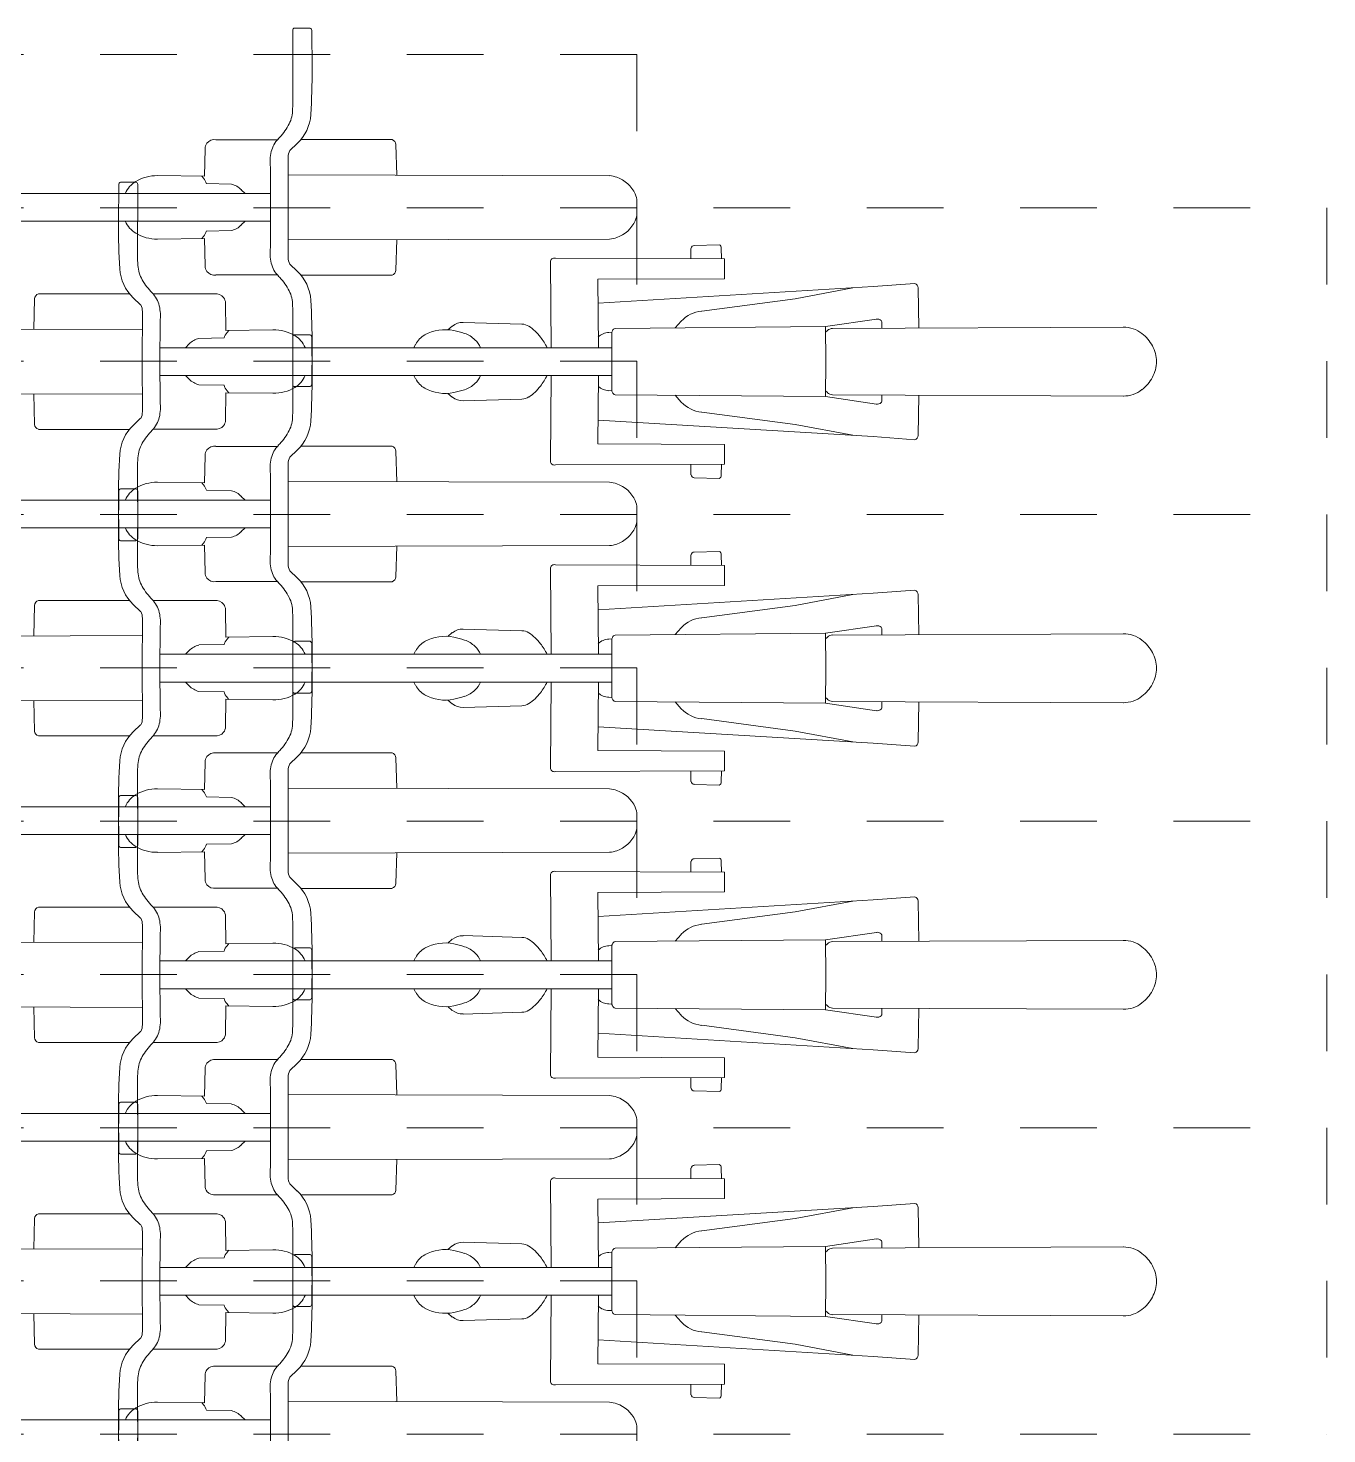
# Model space of a CAD drawing. Header units: metres. Extents: x -86 to 44, y -23 to 39.
# Drawn here: x 19.558 to 21.252, y -11.563 to -9.729 of the extents above; entities that cross this region are included whole.
import ezdxf

# ---------------------------------------------------------------- set-up
doc = ezdxf.new("R2010")
doc.units = ezdxf.units.M
doc.linetypes.add('_Verdeckte Linien_', pattern=[0.15, 0.1, -0.05])
for name, color, linetype, lineweight in [('A-DETL-GENF-HDLN', 7, '_Verdeckte Linien_', 9), ('A-DETL-GENF-OTLN', 7, 'Continuous', 9), ('C-PRKG-____-OTLN', 7, 'Continuous', 9)]:
    doc.layers.add(name, color=color, linetype=linetype, lineweight=lineweight)

# ---------------------------------------------------------------- blocks, each defined once
blk = doc.blocks.new('Fahrradstellplatz - Fahrradstellplatz-23803867--01_UG_OK_FFB_AF')
at = {"layer": 'A-DETL-GENF-HDLN', "color": 253, "true_color": 0x999999}
for p, q in [((0, 2), (0.4, 2)), ((0, 0), (0, 2)), ((0.4, 2), (0.8, 2)), ((0.4, 0), (0.4, 2)), ((0.4, 0), (0.4, 2)), ((0.8, 2), (1.2, 2)), ((0.8, 0), (0.8, 2)), ((0.8, 0), (0.8, 2)), ((1.2, 2), (1.6, 2)), ((1.2, 0), (1.2, 2)), ((1.2, 0), (1.2, 2)), ((1.6, 0), (1.6, 2)), ((1.6, 0), (1.6, 2)), ((2, 0), (2, 2)), ((2, 0), (2, 2)), ((2.4, 0), (2.4, 2)), ((2.4, 0), (2.4, 2)), ((2.8, 0), (2.8, 2)), ((2.8, 0), (2.8, 2)), ((3.2, 0), (3.2, 2)), ((1.6, 0), (1.2, 0)), ((2, 0), (1.6, 0)), ((2.4, 0), (2, 0)), ((2.8, 0), (2.4, 0)), ((3.2, 0), (2.8, 0))]:
    blk.add_line(p, q, dxfattribs=at)
at = {"layer": 'A-DETL-GENF-OTLN', "color": 253, "true_color": 0x999999}
for p, q in [((0.1573, 1.3551), (0.1556, 1.7345)), ((0.2439, 1.3551), (0.2456, 1.7345)), ((0.5573, 1.3551), (0.5556, 1.7345)), ((0.6439, 1.3551), (0.6456, 1.7345)), ((0.9573, 1.3551), (0.9556, 1.7345)), ((1.0439, 1.3551), (1.0456, 1.7345)), ((1.3573, 1.3551), (1.3556, 1.7345)), ((1.4439, 1.3551), (1.4456, 1.7345)), ((0.1568, 1.4679), (0.1043, 1.4669)), ((0.2444, 1.4679), (0.2969, 1.4669)), ((0.5568, 1.4679), (0.5043, 1.4669)), ((0.6444, 1.4679), (0.6969, 1.4669)), ((0.9568, 1.4679), (0.9043, 1.4669)), ((1.0444, 1.4679), (1.0969, 1.4669)), ((1.3568, 1.4679), (1.3043, 1.4669)), ((1.4444, 1.4679), (1.4969, 1.4669)), ((0.0987, 1.4626), (0.1028, 1.408)), ((0.3025, 1.4626), (0.2984, 1.408)), ((0.4987, 1.4626), (0.5028, 1.408)), ((0.7025, 1.4626), (0.6984, 1.408)), ((0.8987, 1.4626), (0.9028, 1.408)), ((1.1025, 1.4626), (1.0984, 1.408)), ((1.2987, 1.4626), (1.3028, 1.408)), ((1.5025, 1.4626), (1.4984, 1.408)), ((0.155, 1.3458), (0.1452, 1.4123)), ((0.1486, 1.4194), (0.157, 1.4194)), ((0.2526, 1.4194), (0.2442, 1.4194)), ((0.2462, 1.3458), (0.256, 1.4123)), ((0.555, 1.3458), (0.5452, 1.4123)), ((0.5486, 1.4194), (0.557, 1.4194)), ((0.6526, 1.4194), (0.6442, 1.4194)), ((0.6462, 1.3458), (0.656, 1.4123)), ((0.955, 1.3458), (0.9452, 1.4123)), ((0.9486, 1.4194), (0.957, 1.4194)), ((1.0526, 1.4194), (1.0442, 1.4194)), ((1.0462, 1.3458), (1.056, 1.4123)), ((1.355, 1.3458), (1.3452, 1.4123)), ((1.3486, 1.4194), (1.357, 1.4194)), ((1.4526, 1.4194), (1.4442, 1.4194)), ((1.4462, 1.3458), (1.456, 1.4123)), ((0.1028, 1.408), (0.1243, 1.0493)), ((0.2984, 1.408), (0.2769, 1.0493)), ((0.5028, 1.408), (0.5243, 1.0493)), ((0.6984, 1.408), (0.6769, 1.0493)), ((0.9028, 1.408), (0.9243, 1.0493)), ((1.0984, 1.408), (1.0769, 1.0493)), ((1.3028, 1.408), (1.3243, 1.0493)), ((1.4984, 1.408), (1.4769, 1.0493)), ((0.1186, 1.3065), (0.1044, 1.3816)), ((0.2826, 1.3065), (0.2968, 1.3816)), ((0.5186, 1.3065), (0.5044, 1.3816)), ((0.6826, 1.3065), (0.6968, 1.3816)), ((0.9186, 1.3065), (0.9044, 1.3816)), ((1.0826, 1.3065), (1.0968, 1.3816)), ((1.3186, 1.3065), (1.3044, 1.3816)), ((1.4826, 1.3065), (1.4968, 1.3816)), ((0.155, 1.3458), (0.2006, 1.3465)), ((0.1573, 1.0716), (0.155, 1.3458)), ((0.1623, 1.3459), (0.16, 1.3486)), ((0.2006, 1.3465), (0.2462, 1.3458)), ((0.2389, 1.3459), (0.2411, 1.3486)), ((0.2462, 1.3458), (0.2439, 1.0716)), ((0.555, 1.3458), (0.6006, 1.3465)), ((0.5573, 1.0716), (0.555, 1.3458)), ((0.5623, 1.3459), (0.56, 1.3486)), ((0.6006, 1.3465), (0.6462, 1.3458)), ((0.6389, 1.3459), (0.6411, 1.3486)), ((0.6462, 1.3458), (0.6439, 1.0716)), ((0.955, 1.3458), (1.0006, 1.3465)), ((0.9573, 1.0716), (0.955, 1.3458)), ((0.9623, 1.3459), (0.96, 1.3486)), ((1.0006, 1.3465), (1.0462, 1.3458)), ((1.0389, 1.3459), (1.0411, 1.3486)), ((1.0462, 1.3458), (1.0439, 1.0716)), ((1.355, 1.3458), (1.4006, 1.3465)), ((1.3573, 1.0716), (1.355, 1.3458)), ((1.3623, 1.3459), (1.36, 1.3486)), ((1.4006, 1.3465), (1.4462, 1.3458)), ((1.4389, 1.3459), (1.4411, 1.3486)), ((1.4462, 1.3458), (1.4439, 1.0716)), ((0.1347, 1.1845), (0.1186, 1.3065)), ((0.2664, 1.1845), (0.2826, 1.3065)), ((0.5347, 1.1845), (0.5186, 1.3065)), ((0.6664, 1.1845), (0.6826, 1.3065)), ((0.9347, 1.1845), (0.9186, 1.3065)), ((1.0664, 1.1845), (1.0826, 1.3065)), ((1.3347, 1.1845), (1.3186, 1.3065)), ((1.4664, 1.1845), (1.4826, 1.3065)), ((0.0658, 0.9937), (0.0667, 1.2142)), ((0.0667, 1.2142), (0.0925, 1.2142)), ((0.0925, 1.2142), (0.0933, 1.049)), ((0.3087, 1.2142), (0.3079, 1.049)), ((0.3345, 1.2142), (0.3087, 1.2142)), ((0.3354, 0.9937), (0.3345, 1.2142)), ((0.4658, 0.9937), (0.4667, 1.2142)), ((0.4667, 1.2142), (0.4925, 1.2142)), ((0.4925, 1.2142), (0.4933, 1.049)), ((0.7087, 1.2142), (0.7079, 1.049)), ((0.7345, 1.2142), (0.7087, 1.2142)), ((0.7354, 0.9937), (0.7345, 1.2142)), ((0.8658, 0.9937), (0.8667, 1.2142)), ((0.8667, 1.2142), (0.8925, 1.2142)), ((0.8925, 1.2142), (0.8933, 1.049)), ((1.1087, 1.2142), (1.1079, 1.049)), ((1.1345, 1.2142), (1.1087, 1.2142)), ((1.1354, 0.9937), (1.1345, 1.2142)), ((1.2658, 0.9937), (1.2667, 1.2142)), ((1.2667, 1.2142), (1.2925, 1.2142)), ((1.2925, 1.2142), (1.2933, 1.049)), ((1.5087, 1.2142), (1.5079, 1.049)), ((1.5345, 1.2142), (1.5087, 1.2142)), ((1.5354, 0.9937), (1.5345, 1.2142)), ((0.0482, 1.2074), (0.0491, 1.1747)), ((0.0666, 1.2102), (0.0523, 1.21)), ((0.3345, 1.2102), (0.3489, 1.21)), ((0.353, 1.2074), (0.3521, 1.1747)), ((0.4482, 1.2074), (0.4491, 1.1747)), ((0.4666, 1.2102), (0.4523, 1.21)), ((0.7345, 1.2102), (0.7489, 1.21)), ((0.753, 1.2074), (0.7521, 1.1747)), ((0.8482, 1.2074), (0.8491, 1.1747)), ((0.8666, 1.2102), (0.8523, 1.21)), ((1.1345, 1.2102), (1.1489, 1.21)), ((1.153, 1.2074), (1.1521, 1.1747)), ((1.2482, 1.2074), (1.2491, 1.1747)), ((1.2666, 1.2102), (1.2523, 1.21)), ((1.5345, 1.2102), (1.5489, 1.21)), ((1.553, 1.2074), (1.5521, 1.1747)), ((0.0529, 1.1705), (0.0665, 1.1702)), ((0.1567, 1.1498), (0.1478, 1.1579)), ((0.2445, 1.1498), (0.2534, 1.1579)), ((0.3483, 1.1705), (0.3347, 1.1702)), ((0.4529, 1.1705), (0.4665, 1.1702)), ((0.5567, 1.1498), (0.5478, 1.1579)), ((0.6445, 1.1498), (0.6534, 1.1579)), ((0.7483, 1.1705), (0.7347, 1.1702)), ((0.8529, 1.1705), (0.8665, 1.1702)), ((0.9567, 1.1498), (0.9478, 1.1579)), ((1.0445, 1.1498), (1.0534, 1.1579)), ((1.1483, 1.1705), (1.1347, 1.1702)), ((1.2529, 1.1705), (1.2665, 1.1702)), ((1.3567, 1.1498), (1.3478, 1.1579)), ((1.4445, 1.1498), (1.4534, 1.1579)), ((1.5483, 1.1705), (1.5347, 1.1702)), ((0.1604, 1.0681), (0.1621, 1.0675)), ((0.1621, 1.0675), (0.2006, 1.0674)), ((0.1624, 1.0675), (0.1627, 1.0634)), ((0.1825, 1.0675), (0.1825, 0.478)), ((0.2006, 1.0674), (0.2391, 1.0675)), ((0.2187, 1.0675), (0.2187, 0.478)), ((0.2387, 1.0675), (0.2385, 1.0634)), ((0.2391, 1.0675), (0.2408, 1.0681)), ((0.5604, 1.0681), (0.5621, 1.0675)), ((0.5621, 1.0675), (0.6006, 1.0674)), ((0.5624, 1.0675), (0.5627, 1.0634)), ((0.5825, 1.0675), (0.5825, 0.478)), ((0.6006, 1.0674), (0.6391, 1.0675)), ((0.6187, 1.0675), (0.6187, 0.478)), ((0.6387, 1.0675), (0.6385, 1.0634)), ((0.6391, 1.0675), (0.6408, 1.0681)), ((0.9604, 1.0681), (0.9621, 1.0675)), ((0.9621, 1.0675), (1.0006, 1.0674)), ((0.9624, 1.0675), (0.9627, 1.0634)), ((0.9825, 1.0675), (0.9825, 0.478)), ((1.0006, 1.0674), (1.0391, 1.0675)), ((1.0187, 1.0675), (1.0187, 0.478)), ((1.0387, 1.0675), (1.0385, 1.0634)), ((1.0391, 1.0675), (1.0408, 1.0681)), ((1.3604, 1.0681), (1.3621, 1.0675)), ((1.3621, 1.0675), (1.4006, 1.0674)), ((1.3624, 1.0675), (1.3627, 1.0634)), ((1.3825, 1.0675), (1.3825, 0.478)), ((1.4006, 1.0674), (1.4391, 1.0675)), ((1.4187, 1.0675), (1.4187, 0.478)), ((1.4387, 1.0675), (1.4385, 1.0634)), ((1.4391, 1.0675), (1.4408, 1.0681)), ((1.7825, 1.0675), (1.7825, 0.478)), ((1.8187, 1.0675), (1.8187, 0.478)), ((2.1825, 1.0675), (2.1825, 0.478)), ((2.2187, 1.0675), (2.2187, 0.478)), ((2.5825, 1.0675), (2.5825, 0.478)), ((2.6187, 1.0675), (2.6187, 0.478)), ((2.9825, 1.0675), (2.9825, 0.478)), ((3.0187, 1.0675), (3.0187, 0.478)), ((0.0933, 1.049), (0.1825, 1.0497)), ((0.3079, 1.049), (0.2187, 1.0497)), ((0.4933, 1.049), (0.5825, 1.0497)), ((0.7079, 1.049), (0.6187, 1.0497)), ((0.8933, 1.049), (0.9825, 1.0497)), ((1.1079, 1.049), (1.0187, 1.0497)), ((1.2933, 1.049), (1.3825, 1.0497)), ((1.5079, 1.049), (1.4187, 1.0497)), ((0.1825, 0.9883), (0.0707, 0.9872)), ((0.2187, 0.9883), (0.3305, 0.9872)), ((0.5825, 0.9883), (0.4707, 0.9872)), ((0.6187, 0.9883), (0.7305, 0.9872)), ((0.9825, 0.9883), (0.8707, 0.9872)), ((1.0187, 0.9883), (1.1305, 0.9872)), ((1.3825, 0.9883), (1.2707, 0.9872)), ((1.4187, 0.9883), (1.5305, 0.9872)), ((0.1495, 0.8735), (0.1517, 0.95)), ((0.2517, 0.8735), (0.2495, 0.95)), ((0.5495, 0.8735), (0.5517, 0.95)), ((0.6517, 0.8735), (0.6495, 0.95)), ((0.9495, 0.8735), (0.9517, 0.95)), ((1.0517, 0.8735), (1.0495, 0.95)), ((1.3495, 0.8735), (1.3517, 0.95)), ((1.4517, 0.8735), (1.4495, 0.95)), ((0.1591, 0.8532), (0.1542, 0.8592)), ((0.2421, 0.8532), (0.247, 0.8592)), ((0.5591, 0.8532), (0.5542, 0.8592)), ((0.6421, 0.8532), (0.647, 0.8592)), ((0.9591, 0.8532), (0.9542, 0.8592)), ((1.0421, 0.8532), (1.047, 0.8592)), ((1.3591, 0.8532), (1.3542, 0.8592)), ((1.4421, 0.8532), (1.447, 0.8592)), ((0.1825, 0.809), (0.1779, 0.8114)), ((0.2187, 0.809), (0.2233, 0.8114)), ((0.5825, 0.809), (0.5779, 0.8114)), ((0.6187, 0.809), (0.6233, 0.8114)), ((0.9825, 0.809), (0.9779, 0.8114)), ((1.0187, 0.809), (1.0233, 0.8114)), ((1.3825, 0.809), (1.3779, 0.8114)), ((1.4187, 0.809), (1.4233, 0.8114)), ((0.16, 0.564), (0.1592, 0.6253)), ((0.2412, 0.564), (0.242, 0.6253)), ((0.56, 0.564), (0.5592, 0.6253)), ((0.6412, 0.564), (0.642, 0.6253)), ((0.96, 0.564), (0.9592, 0.6253)), ((1.0412, 0.564), (1.042, 0.6253)), ((1.36, 0.564), (1.3592, 0.6253)), ((1.4412, 0.564), (1.442, 0.6253)), ((1.76, 0.564), (1.7592, 0.6253)), ((1.8412, 0.564), (1.842, 0.6253)), ((2.16, 0.564), (2.1592, 0.6253)), ((2.2412, 0.564), (2.242, 0.6253)), ((2.56, 0.564), (2.5592, 0.6253)), ((2.6412, 0.564), (2.642, 0.6253)), ((2.96, 0.564), (2.9592, 0.6253)), ((3.0412, 0.564), (3.042, 0.6253)), ((0.1242, 0.5633), (0.16, 0.564)), ((0.1599, 0.5677), (0.1626, 0.5655)), ((0.1703, 0.5287), (0.1697, 0.5614)), ((0.2309, 0.5287), (0.2315, 0.5614)), ((0.2413, 0.5677), (0.2386, 0.5655)), ((0.277, 0.5633), (0.2412, 0.564)), ((0.5242, 0.5633), (0.56, 0.564)), ((0.5599, 0.5677), (0.5626, 0.5655)), ((0.5703, 0.5287), (0.5697, 0.5614)), ((0.6309, 0.5287), (0.6315, 0.5614)), ((0.6413, 0.5677), (0.6386, 0.5655)), ((0.677, 0.5633), (0.6412, 0.564)), ((0.9242, 0.5633), (0.96, 0.564)), ((0.9599, 0.5677), (0.9626, 0.5655)), ((0.9703, 0.5287), (0.9697, 0.5614)), ((1.0309, 0.5287), (1.0315, 0.5614)), ((1.0413, 0.5677), (1.0386, 0.5655)), ((1.077, 0.5633), (1.0412, 0.564)), ((1.3242, 0.5633), (1.36, 0.564)), ((1.3599, 0.5677), (1.3626, 0.5655)), ((1.3703, 0.5287), (1.3697, 0.5614)), ((1.4309, 0.5287), (1.4315, 0.5614)), ((1.4413, 0.5677), (1.4386, 0.5655)), ((1.477, 0.5633), (1.4412, 0.564)), ((1.7242, 0.5633), (1.76, 0.564)), ((1.7599, 0.5677), (1.7626, 0.5655)), ((1.7703, 0.5287), (1.7697, 0.5614)), ((1.8309, 0.5287), (1.8315, 0.5614)), ((1.8413, 0.5677), (1.8386, 0.5655)), ((1.877, 0.5633), (1.8412, 0.564)), ((2.1242, 0.5633), (2.16, 0.564)), ((2.1599, 0.5677), (2.1626, 0.5655)), ((2.1703, 0.5287), (2.1697, 0.5614)), ((2.2309, 0.5287), (2.2315, 0.5614)), ((2.2413, 0.5677), (2.2386, 0.5655)), ((2.277, 0.5633), (2.2412, 0.564)), ((2.5242, 0.5633), (2.56, 0.564)), ((2.5599, 0.5677), (2.5626, 0.5655)), ((2.5703, 0.5287), (2.5697, 0.5614)), ((2.6309, 0.5287), (2.6315, 0.5614)), ((2.6413, 0.5677), (2.6386, 0.5655)), ((2.677, 0.5633), (2.6412, 0.564)), ((2.9242, 0.5633), (2.96, 0.564)), ((2.9599, 0.5677), (2.9626, 0.5655)), ((2.9703, 0.5287), (2.9697, 0.5614)), ((3.0309, 0.5287), (3.0315, 0.5614)), ((3.0413, 0.5677), (3.0386, 0.5655)), ((3.077, 0.5633), (3.0412, 0.564)), ((0.1124, 0.469), (0.1124, 0.5492)), ((0.2888, 0.469), (0.2888, 0.5492)), ((0.5124, 0.469), (0.5124, 0.5492)), ((0.6888, 0.469), (0.6888, 0.5492)), ((0.9124, 0.469), (0.9124, 0.5492)), ((1.0888, 0.469), (1.0888, 0.5492)), ((1.3124, 0.469), (1.3124, 0.5492)), ((1.4888, 0.469), (1.4888, 0.5492)), ((1.7124, 0.469), (1.7124, 0.5492)), ((1.8888, 0.469), (1.8888, 0.5492)), ((2.1124, 0.469), (2.1124, 0.5492)), ((2.2888, 0.469), (2.2888, 0.5492)), ((2.5124, 0.469), (2.5124, 0.5492)), ((2.6888, 0.469), (2.6888, 0.5492)), ((2.9124, 0.469), (2.9124, 0.5492)), ((3.0888, 0.469), (3.0888, 0.5492)), ((0.1825, 0.5111), (0.1776, 0.516)), ((0.2187, 0.5111), (0.2236, 0.516)), ((0.5825, 0.5111), (0.5776, 0.516)), ((0.6187, 0.5111), (0.6236, 0.516)), ((0.9825, 0.5111), (0.9776, 0.516)), ((1.0187, 0.5111), (1.0236, 0.516)), ((1.3825, 0.5111), (1.3776, 0.516)), ((1.4187, 0.5111), (1.4236, 0.516)), ((1.7825, 0.5111), (1.7776, 0.516)), ((1.8187, 0.5111), (1.8236, 0.516)), ((2.1825, 0.5111), (2.1776, 0.516)), ((2.2187, 0.5111), (2.2236, 0.516)), ((2.5825, 0.5111), (2.5776, 0.516)), ((2.6187, 0.5111), (2.6236, 0.516)), ((2.9825, 0.5111), (2.9776, 0.516)), ((3.0187, 0.5111), (3.0236, 0.516)), ((0.2006, 0.4779), (0.1482, 0.4781)), ((0.253, 0.4781), (0.2006, 0.4779)), ((0.6006, 0.4779), (0.5482, 0.4781)), ((0.653, 0.4781), (0.6006, 0.4779)), ((1.0006, 0.4779), (0.9482, 0.4781)), ((1.053, 0.4781), (1.0006, 0.4779)), ((1.4006, 0.4779), (1.3482, 0.4781)), ((1.453, 0.4781), (1.4006, 0.4779)), ((1.8006, 0.4779), (1.7482, 0.4781)), ((1.853, 0.4781), (1.8006, 0.4779)), ((2.2006, 0.4779), (2.1482, 0.4781)), ((2.253, 0.4781), (2.2006, 0.4779)), ((2.6006, 0.4779), (2.5482, 0.4781)), ((2.653, 0.4781), (2.6006, 0.4779)), ((3.0006, 0.4779), (2.9482, 0.4781)), ((3.053, 0.4781), (3.0006, 0.4779)), ((-0.0333, 0.4263), (-0.0333, 0.4463)), ((-0.0305, 0.4488), (0.0654, 0.4486)), ((0.0654, 0.4486), (0.0751, 0.4491)), ((0.1266, 0.4527), (0.1174, 0.443)), ((0.1354, 0.4549), (0.2006, 0.4547)), ((0.1593, 0.0357), (0.1581, 0.4548)), ((0.2006, 0.4547), (0.2658, 0.4549)), ((0.2419, 0.0357), (0.2431, 0.4548)), ((0.2746, 0.4527), (0.2838, 0.443)), ((0.3358, 0.4486), (0.3261, 0.4491)), ((0.4317, 0.4488), (0.3358, 0.4486)), ((0.3667, 0.4263), (0.3667, 0.4463)), ((0.3695, 0.4488), (0.4654, 0.4486)), ((0.4345, 0.4263), (0.4345, 0.4463)), ((0.4654, 0.4486), (0.4751, 0.4491)), ((0.5266, 0.4527), (0.5174, 0.443)), ((0.5354, 0.4549), (0.6006, 0.4547)), ((0.5593, 0.0357), (0.5581, 0.4548)), ((0.6006, 0.4547), (0.6658, 0.4549)), ((0.6419, 0.0357), (0.6431, 0.4548)), ((0.6746, 0.4527), (0.6838, 0.443)), ((0.7358, 0.4486), (0.7261, 0.4491)), ((0.8317, 0.4488), (0.7358, 0.4486)), ((0.7667, 0.4263), (0.7667, 0.4463)), ((0.7695, 0.4488), (0.8654, 0.4486)), ((0.8345, 0.4263), (0.8345, 0.4463)), ((0.8654, 0.4486), (0.8751, 0.4491)), ((0.9266, 0.4527), (0.9174, 0.443)), ((0.9354, 0.4549), (1.0006, 0.4547)), ((0.9593, 0.0357), (0.9581, 0.4548)), ((1.0006, 0.4547), (1.0658, 0.4549)), ((1.0419, 0.0357), (1.0431, 0.4548)), ((1.0746, 0.4527), (1.0838, 0.443)), ((1.1358, 0.4486), (1.1261, 0.4491)), ((1.2317, 0.4488), (1.1358, 0.4486)), ((1.1667, 0.4263), (1.1667, 0.4463)), ((1.1695, 0.4488), (1.2654, 0.4486)), ((1.2345, 0.4263), (1.2345, 0.4463)), ((1.2654, 0.4486), (1.2751, 0.4491)), ((1.3266, 0.4527), (1.3174, 0.443)), ((1.3354, 0.4549), (1.4006, 0.4547)), ((1.3593, 0.0357), (1.3581, 0.4548)), ((1.4006, 0.4547), (1.4658, 0.4549)), ((1.4419, 0.0357), (1.4431, 0.4548)), ((1.4746, 0.4527), (1.4838, 0.443)), ((1.5358, 0.4486), (1.5261, 0.4491)), ((1.6317, 0.4488), (1.5358, 0.4486)), ((1.5667, 0.4263), (1.5667, 0.4463)), ((1.5695, 0.4488), (1.6654, 0.4486)), ((1.6345, 0.4263), (1.6345, 0.4463)), ((1.6654, 0.4486), (1.6751, 0.4491)), ((1.7266, 0.4527), (1.7174, 0.443)), ((1.7354, 0.4549), (1.8006, 0.4547)), ((1.7593, 0.0357), (1.7581, 0.4548)), ((1.8006, 0.4547), (1.8658, 0.4549)), ((1.8419, 0.0357), (1.8431, 0.4548)), ((1.8746, 0.4527), (1.8838, 0.443)), ((1.9358, 0.4486), (1.9261, 0.4491)), ((2.0317, 0.4488), (1.9358, 0.4486)), ((1.9667, 0.4263), (1.9667, 0.4463)), ((1.9695, 0.4488), (2.0654, 0.4486)), ((2.0345, 0.4263), (2.0345, 0.4463)), ((2.0654, 0.4486), (2.0751, 0.4491)), ((2.1266, 0.4527), (2.1174, 0.443)), ((2.1354, 0.4549), (2.2006, 0.4547)), ((2.1593, 0.0357), (2.1581, 0.4548)), ((2.2006, 0.4547), (2.2658, 0.4549)), ((2.2419, 0.0357), (2.2431, 0.4548)), ((2.2746, 0.4527), (2.2838, 0.443)), ((2.3358, 0.4486), (2.3261, 0.4491)), ((2.4317, 0.4488), (2.3358, 0.4486)), ((2.3667, 0.4263), (2.3667, 0.4463)), ((2.3695, 0.4488), (2.4654, 0.4486)), ((2.4345, 0.4263), (2.4345, 0.4463)), ((2.4654, 0.4486), (2.4751, 0.4491)), ((2.5266, 0.4527), (2.5174, 0.443)), ((2.5354, 0.4549), (2.6006, 0.4547)), ((2.5593, 0.0357), (2.5581, 0.4548)), ((2.6006, 0.4547), (2.6658, 0.4549)), ((2.6419, 0.0357), (2.6431, 0.4548)), ((2.6746, 0.4527), (2.6838, 0.443)), ((2.7358, 0.4486), (2.7261, 0.4491)), ((2.8317, 0.4488), (2.7358, 0.4486)), ((2.7667, 0.4263), (2.7667, 0.4463)), ((2.7695, 0.4488), (2.8654, 0.4486)), ((2.8345, 0.4263), (2.8345, 0.4463)), ((2.8654, 0.4486), (2.8751, 0.4491)), ((2.9266, 0.4527), (2.9174, 0.443)), ((2.9354, 0.4549), (3.0006, 0.4547)), ((2.9593, 0.0357), (2.9581, 0.4548)), ((3.0006, 0.4547), (3.0658, 0.4549)), ((3.0419, 0.0357), (3.0431, 0.4548)), ((3.0746, 0.4527), (3.0838, 0.443)), ((3.1358, 0.4486), (3.1261, 0.4491)), ((3.2317, 0.4488), (3.1358, 0.4486)), ((3.2345, 0.4263), (3.2345, 0.4463)), ((0.0202, 0.4238), (-0.0302, 0.4242)), ((0.1122, 0.3193), (0.1122, 0.4382)), ((0.289, 0.3193), (0.289, 0.4382)), ((0.4202, 0.4238), (0.3698, 0.4242)), ((0.381, 0.4238), (0.4314, 0.4242)), ((0.5122, 0.3193), (0.5122, 0.4382)), ((0.689, 0.3193), (0.689, 0.4382)), ((0.8202, 0.4238), (0.7698, 0.4242)), ((0.781, 0.4238), (0.8314, 0.4242)), ((0.9122, 0.3193), (0.9122, 0.4382)), ((1.089, 0.3193), (1.089, 0.4382)), ((1.2202, 0.4238), (1.1698, 0.4242)), ((1.181, 0.4238), (1.2314, 0.4242)), ((1.3122, 0.3193), (1.3122, 0.4382)), ((1.489, 0.3193), (1.489, 0.4382)), ((1.6202, 0.4238), (1.5698, 0.4242)), ((1.581, 0.4238), (1.6314, 0.4242)), ((1.7122, 0.3193), (1.7122, 0.4382)), ((1.889, 0.3193), (1.889, 0.4382)), ((2.0202, 0.4238), (1.9698, 0.4242)), ((1.981, 0.4238), (2.0314, 0.4242)), ((2.1122, 0.3193), (2.1122, 0.4382)), ((2.289, 0.3193), (2.289, 0.4382)), ((2.4202, 0.4238), (2.3698, 0.4242)), ((2.381, 0.4238), (2.4314, 0.4242)), ((2.5122, 0.3193), (2.5122, 0.4382)), ((2.689, 0.3193), (2.689, 0.4382)), ((2.8202, 0.4238), (2.7698, 0.4242)), ((2.781, 0.4238), (2.8314, 0.4242)), ((2.9122, 0.3193), (2.9122, 0.4382)), ((3.089, 0.3193), (3.089, 0.4382)), ((3.181, 0.4238), (3.2314, 0.4242)), ((0.1585, 0.3133), (0.1186, 0.3144)), ((0.2427, 0.3133), (0.2826, 0.3144)), ((0.5585, 0.3133), (0.5186, 0.3144)), ((0.6427, 0.3133), (0.6826, 0.3144)), ((0.9585, 0.3133), (0.9186, 0.3144)), ((1.0427, 0.3133), (1.0826, 0.3144)), ((1.3585, 0.3133), (1.3186, 0.3144)), ((1.4427, 0.3133), (1.4826, 0.3144)), ((1.7585, 0.3133), (1.7186, 0.3144)), ((1.8427, 0.3133), (1.8826, 0.3144)), ((2.1585, 0.3133), (2.1186, 0.3144)), ((2.2427, 0.3133), (2.2826, 0.3144)), ((2.5585, 0.3133), (2.5186, 0.3144)), ((2.6427, 0.3133), (2.6826, 0.3144)), ((2.9585, 0.3133), (2.9186, 0.3144)), ((3.0427, 0.3133), (3.0826, 0.3144)), ((1.4006, 0), (1.4081, 0)), ((1.7931, 0), (1.8006, 0)), ((1.8006, 0), (1.8081, 0)), ((2.1931, 0), (2.2006, 0)), ((2.2006, 0), (2.2081, 0)), ((2.5931, 0), (2.6006, 0)), ((2.6006, 0), (2.6081, 0)), ((2.9931, 0), (3.0006, 0)), ((3.0006, 0), (3.0081, 0))]:
    blk.add_line(p, q, dxfattribs=at)
for centre, radius, start, end in [((0.2058, 1.7256), 0.0534, 118.8234, 141.5969), ((0.2007, 1.7348), 0.0429, 90.2027, 118.8234), ((0.2004, 1.7348), 0.0429, 61.1766, 89.7973), ((0.1954, 1.7256), 0.0534, 38.4031, 61.1766), ((0.6058, 1.7256), 0.0534, 118.8234, 141.5969), ((0.6007, 1.7348), 0.0429, 90.2027, 118.8234), ((0.6004, 1.7348), 0.0429, 61.1766, 89.7973), ((0.5954, 1.7256), 0.0534, 38.4031, 61.1766), ((1.0058, 1.7256), 0.0534, 118.8234, 141.5969), ((1.0007, 1.7348), 0.0429, 90.2027, 118.8234), ((1.0004, 1.7348), 0.0429, 61.1766, 89.7973), ((0.9954, 1.7256), 0.0534, 38.4031, 61.1766), ((1.4058, 1.7256), 0.0534, 118.8234, 141.5969), ((1.4007, 1.7348), 0.0429, 90.2027, 118.8234), ((1.4004, 1.7348), 0.0429, 61.1766, 89.7973), ((1.3954, 1.7256), 0.0534, 38.4031, 61.1766), ((0.1944, 1.7346), 0.0388, 141.5969, 180.2571), ((0.2068, 1.7346), 0.0388, 359.7429, 38.4031), ((0.5944, 1.7346), 0.0388, 141.5969, 180.2571), ((0.6068, 1.7346), 0.0388, 359.7429, 38.4031), ((0.9944, 1.7346), 0.0388, 141.5969, 180.2571), ((1.0068, 1.7346), 0.0388, 359.7429, 38.4031), ((1.3944, 1.7346), 0.0388, 141.5969, 180.2571), ((1.4068, 1.7346), 0.0388, 359.7429, 38.4031), ((0.1045, 1.4608), 0.00606, 91.0937, 163.2001), ((0.2967, 1.4608), 0.00606, 16.7999, 88.9063), ((0.5045, 1.4608), 0.00606, 91.0937, 163.2001), ((0.6967, 1.4608), 0.00606, 16.7999, 88.9063), ((0.9045, 1.4608), 0.00606, 91.0937, 163.2001), ((1.0967, 1.4608), 0.00606, 16.7999, 88.9063), ((1.3045, 1.4608), 0.00606, 91.0937, 163.2001), ((1.4967, 1.4608), 0.00606, 16.7999, 88.9063), ((0.1532, 1.4134), 0.00806, 139.5195, 188.3681), ((0.1486, 1.4174), 0.00199, 89.2163, 139.5195), ((0.2526, 1.4174), 0.00199, 40.4805, 90.7837), ((0.248, 1.4134), 0.00806, 351.6319, 40.4805), ((0.5532, 1.4134), 0.00806, 139.5195, 188.3681), ((0.5486, 1.4174), 0.00199, 89.2163, 139.5195), ((0.6526, 1.4174), 0.00199, 40.4805, 90.7837), ((0.648, 1.4134), 0.00806, 351.6319, 40.4805), ((0.9532, 1.4134), 0.00806, 139.5195, 188.3681), ((0.9486, 1.4174), 0.00199, 89.2163, 139.5195), ((1.0526, 1.4174), 0.00199, 40.4805, 90.7837), ((1.048, 1.4134), 0.00806, 351.6319, 40.4805), ((1.3532, 1.4134), 0.00806, 139.5195, 188.3681), ((1.3486, 1.4174), 0.00199, 89.2163, 139.5195), ((1.4526, 1.4174), 0.00199, 40.4805, 90.7837), ((1.448, 1.4134), 0.00806, 351.6319, 40.4805), ((0.1689, 1.3562), 0.0117, 185.1134, 220.3907), ((0.2323, 1.3562), 0.0117, 319.6093, 354.8866), ((0.5689, 1.3562), 0.0117, 185.1134, 220.3907), ((0.6323, 1.3562), 0.0117, 319.6093, 354.8866), ((0.9689, 1.3562), 0.0117, 185.1134, 220.3907), ((1.0323, 1.3562), 0.0117, 319.6093, 354.8866), ((1.3689, 1.3562), 0.0117, 185.1134, 220.3907), ((1.4323, 1.3562), 0.0117, 319.6093, 354.8866), ((0.0524, 1.2054), 0.00464, 90.4692, 154.4859), ((0.3488, 1.2054), 0.00464, 25.5141, 89.5308), ((0.4524, 1.2054), 0.00464, 90.4692, 154.4859), ((0.7488, 1.2054), 0.00464, 25.5141, 89.5308), ((0.8524, 1.2054), 0.00464, 90.4692, 154.4859), ((1.1488, 1.2054), 0.00464, 25.5141, 89.5308), ((1.2524, 1.2054), 0.00464, 90.4692, 154.4859), ((1.5488, 1.2054), 0.00464, 25.5141, 89.5308), ((0.0535, 1.1749), 0.00438, 181.6744, 261.5061), ((0.1758, 1.1882), 0.0413, 185.2207, 227.2443), ((0.2254, 1.1882), 0.0413, 312.7557, 354.7793), ((0.3477, 1.1749), 0.00438, 278.4939, 358.3256), ((0.4535, 1.1749), 0.00438, 181.6744, 261.5061), ((0.5758, 1.1882), 0.0413, 185.2207, 227.2443), ((0.6254, 1.1882), 0.0413, 312.7557, 354.7793), ((0.7477, 1.1749), 0.00438, 278.4939, 358.3256), ((0.8535, 1.1749), 0.00438, 181.6744, 261.5061), ((0.9758, 1.1882), 0.0413, 185.2207, 227.2443), ((1.0254, 1.1882), 0.0413, 312.7557, 354.7793), ((1.1477, 1.1749), 0.00438, 278.4939, 358.3256), ((1.2535, 1.1749), 0.00438, 181.6744, 261.5061), ((1.3758, 1.1882), 0.0413, 185.2207, 227.2443), ((1.4254, 1.1882), 0.0413, 312.7557, 354.7793), ((1.5477, 1.1749), 0.00438, 278.4939, 358.3256), ((0.162, 1.0727), 0.00483, 193.2596, 250.1257), ((0.2392, 1.0727), 0.00483, 289.8743, 346.7404), ((0.562, 1.0727), 0.00483, 193.2596, 250.1257), ((0.6392, 1.0727), 0.00483, 289.8743, 346.7404), ((0.962, 1.0727), 0.00483, 193.2596, 250.1257), ((1.0392, 1.0727), 0.00483, 289.8743, 346.7404), ((1.362, 1.0727), 0.00483, 193.2596, 250.1257), ((1.4392, 1.0727), 0.00483, 289.8743, 346.7404), ((0.1854, 1.0646), 0.0228, 183.0499, 221.2324), ((0.2158, 1.0646), 0.0228, 318.7676, 356.9501), ((0.5854, 1.0646), 0.0228, 183.0499, 221.2324), ((0.6158, 1.0646), 0.0228, 318.7676, 356.9501), ((0.9854, 1.0646), 0.0228, 183.0499, 221.2324), ((1.0158, 1.0646), 0.0228, 318.7676, 356.9501), ((1.3854, 1.0646), 0.0228, 183.0499, 221.2324), ((1.4158, 1.0646), 0.0228, 318.7676, 356.9501), ((0.0706, 0.9923), 0.00508, 164.2179, 270.5532), ((0.3305, 0.9923), 0.00508, 269.4468, 15.7821), ((0.4706, 0.9923), 0.00508, 164.2179, 270.5532), ((0.7305, 0.9923), 0.00508, 269.4468, 15.7821), ((0.8706, 0.9923), 0.00508, 164.2179, 270.5532), ((1.1305, 0.9923), 0.00508, 269.4468, 15.7821), ((1.2706, 0.9923), 0.00508, 164.2179, 270.5532), ((1.5305, 0.9923), 0.00508, 269.4468, 15.7821), ((0.2028, 0.9281), 0.0574, 126.5019, 147.5068), ((0.2288, 0.893), 0.1011, 117.2613, 126.5019), ((0.1724, 0.893), 0.1011, 53.4981, 62.7387), ((0.1984, 0.9281), 0.0574, 32.4932, 53.4981), ((0.6028, 0.9281), 0.0574, 126.5019, 147.5068), ((0.6288, 0.893), 0.1011, 117.2613, 126.5019), ((0.5724, 0.893), 0.1011, 53.4981, 62.7387), ((0.5984, 0.9281), 0.0574, 32.4932, 53.4981), ((1.0028, 0.9281), 0.0574, 126.5019, 147.5068), ((1.0288, 0.893), 0.1011, 117.2613, 126.5019), ((0.9724, 0.893), 0.1011, 53.4981, 62.7387), ((0.9984, 0.9281), 0.0574, 32.4932, 53.4981), ((1.4028, 0.9281), 0.0574, 126.5019, 147.5068), ((1.4288, 0.893), 0.1011, 117.2613, 126.5019), ((1.3724, 0.893), 0.1011, 53.4981, 62.7387), ((1.3984, 0.9281), 0.0574, 32.4932, 53.4981), ((0.1693, 0.9495), 0.0176, 147.5068, 178.3381), ((0.2319, 0.9495), 0.0176, 1.6619, 32.4932), ((0.5693, 0.9495), 0.0176, 147.5068, 178.3381), ((0.6319, 0.9495), 0.0176, 1.6619, 32.4932), ((0.9693, 0.9495), 0.0176, 147.5068, 178.3381), ((1.0319, 0.9495), 0.0176, 1.6619, 32.4932), ((1.3693, 0.9495), 0.0176, 147.5068, 178.3381), ((1.4319, 0.9495), 0.0176, 1.6619, 32.4932), ((0.1986, 0.8634), 0.0367, 136.3239, 161.1879), ((0.1961, 0.8658), 0.0333, 114.1511, 136.3239), ((0.2051, 0.8658), 0.0333, 43.6761, 65.8489), ((0.2026, 0.8634), 0.0367, 18.8121, 43.6761), ((0.5986, 0.8634), 0.0367, 136.3239, 161.1879), ((0.5961, 0.8658), 0.0333, 114.1511, 136.3239), ((0.6051, 0.8658), 0.0333, 43.6761, 65.8489), ((0.6026, 0.8634), 0.0367, 18.8121, 43.6761), ((0.9986, 0.8634), 0.0367, 136.3239, 161.1879), ((0.9961, 0.8658), 0.0333, 114.1511, 136.3239), ((1.0051, 0.8658), 0.0333, 43.6761, 65.8489), ((1.0026, 0.8634), 0.0367, 18.8121, 43.6761), ((1.3986, 0.8634), 0.0367, 136.3239, 161.1879), ((1.3961, 0.8658), 0.0333, 114.1511, 136.3239), ((1.4051, 0.8658), 0.0333, 43.6761, 65.8489), ((1.4026, 0.8634), 0.0367, 18.8121, 43.6761), ((0.1712, 0.8728), 0.0217, 178.2161, 218.6857), ((0.271, 0.8388), 0.1131, 161.1879, 168.5086), ((0.1302, 0.8388), 0.1131, 11.4914, 18.8121), ((0.23, 0.8728), 0.0217, 321.3143, 1.7839), ((0.5712, 0.8728), 0.0217, 178.2161, 218.6857), ((0.671, 0.8388), 0.1131, 161.1879, 168.5086), ((0.5302, 0.8388), 0.1131, 11.4914, 18.8121), ((0.63, 0.8728), 0.0217, 321.3143, 1.7839), ((0.9712, 0.8728), 0.0217, 178.2161, 218.6857), ((1.071, 0.8388), 0.1131, 161.1879, 168.5086), ((0.9302, 0.8388), 0.1131, 11.4914, 18.8121), ((1.03, 0.8728), 0.0217, 321.3143, 1.7839), ((1.3712, 0.8728), 0.0217, 178.2161, 218.6857), ((1.471, 0.8388), 0.1131, 161.1879, 168.5086), ((1.3302, 0.8388), 0.1131, 11.4914, 18.8121), ((1.43, 0.8728), 0.0217, 321.3143, 1.7839), ((0.2151, 0.8501), 0.0561, 168.5086, 208.7294), ((0.1861, 0.8501), 0.0561, 331.2706, 11.4914), ((0.6151, 0.8501), 0.0561, 168.5086, 208.7294), ((0.5861, 0.8501), 0.0561, 331.2706, 11.4914), ((1.0151, 0.8501), 0.0561, 168.5086, 208.7294), ((0.9861, 0.8501), 0.0561, 331.2706, 11.4914), ((1.4151, 0.8501), 0.0561, 168.5086, 208.7294), ((1.3861, 0.8501), 0.0561, 331.2706, 11.4914), ((0.1914, 0.8372), 0.0291, 208.7294, 242.3562), ((0.2097, 0.8372), 0.0291, 297.6438, 331.2706), ((0.5914, 0.8372), 0.0291, 208.7294, 242.3562), ((0.6097, 0.8372), 0.0291, 297.6438, 331.2706), ((0.9914, 0.8372), 0.0291, 208.7294, 242.3562), ((1.0097, 0.8372), 0.0291, 297.6438, 331.2706), ((1.3914, 0.8372), 0.0291, 208.7294, 242.3562), ((1.4097, 0.8372), 0.0291, 297.6438, 331.2706), ((0.1952, 0.6369), 0.033, 113.0393, 149.4774), ((0.206, 0.6369), 0.033, 30.5226, 66.9607), ((0.5952, 0.6369), 0.033, 113.0393, 149.4774), ((0.606, 0.6369), 0.033, 30.5226, 66.9607), ((0.9952, 0.6369), 0.033, 113.0393, 149.4774), ((1.006, 0.6369), 0.033, 30.5226, 66.9607), ((1.3952, 0.6369), 0.033, 113.0393, 149.4774), ((1.406, 0.6369), 0.033, 30.5226, 66.9607), ((1.7952, 0.6369), 0.033, 113.0393, 149.4774), ((1.806, 0.6369), 0.033, 30.5226, 66.9607), ((2.1952, 0.6369), 0.033, 113.0393, 149.4774), ((2.206, 0.6369), 0.033, 30.5226, 66.9607), ((2.5952, 0.6369), 0.033, 113.0393, 149.4774), ((2.606, 0.6369), 0.033, 30.5226, 66.9607), ((2.9952, 0.6369), 0.033, 113.0393, 149.4774), ((3.006, 0.6369), 0.033, 30.5226, 66.9607), ((0.2138, 0.626), 0.0546, 149.4774, 180.6909), ((0.1874, 0.626), 0.0546, 359.3091, 30.5226), ((0.6138, 0.626), 0.0546, 149.4774, 180.6909), ((0.5874, 0.626), 0.0546, 359.3091, 30.5226), ((1.0138, 0.626), 0.0546, 149.4774, 180.6909), ((0.9874, 0.626), 0.0546, 359.3091, 30.5226), ((1.4138, 0.626), 0.0546, 149.4774, 180.6909), ((1.3874, 0.626), 0.0546, 359.3091, 30.5226), ((1.8138, 0.626), 0.0546, 149.4774, 180.6909), ((1.7874, 0.626), 0.0546, 359.3091, 30.5226), ((2.2138, 0.626), 0.0546, 149.4774, 180.6909), ((2.1874, 0.626), 0.0546, 359.3091, 30.5226), ((2.6138, 0.626), 0.0546, 149.4774, 180.6909), ((2.5874, 0.626), 0.0546, 359.3091, 30.5226), ((3.0138, 0.626), 0.0546, 149.4774, 180.6909), ((2.9874, 0.626), 0.0546, 359.3091, 30.5226), ((0.1247, 0.551), 0.0125, 128.2192, 188.3038), ((0.1241, 0.5518), 0.0115, 89.7991, 128.2192), ((0.177, 0.5825), 0.0223, 229.8575, 251.052), ((0.2242, 0.5825), 0.0223, 288.948, 310.1425), ((0.2771, 0.5518), 0.0115, 51.7808, 90.2009), ((0.2765, 0.551), 0.0125, 351.6962, 51.7808), ((0.5247, 0.551), 0.0125, 128.2192, 188.3038), ((0.5241, 0.5518), 0.0115, 89.7991, 128.2192), ((0.577, 0.5825), 0.0223, 229.8575, 251.052), ((0.6242, 0.5825), 0.0223, 288.948, 310.1425), ((0.6771, 0.5518), 0.0115, 51.7808, 90.2009), ((0.6765, 0.551), 0.0125, 351.6962, 51.7808), ((0.9247, 0.551), 0.0125, 128.2192, 188.3038), ((0.9241, 0.5518), 0.0115, 89.7991, 128.2192), ((0.977, 0.5825), 0.0223, 229.8575, 251.052), ((1.0242, 0.5825), 0.0223, 288.948, 310.1425), ((1.0771, 0.5518), 0.0115, 51.7808, 90.2009), ((1.0765, 0.551), 0.0125, 351.6962, 51.7808), ((1.3247, 0.551), 0.0125, 128.2192, 188.3038), ((1.3241, 0.5518), 0.0115, 89.7991, 128.2192), ((1.377, 0.5825), 0.0223, 229.8575, 251.052), ((1.4242, 0.5825), 0.0223, 288.948, 310.1425), ((1.4771, 0.5518), 0.0115, 51.7808, 90.2009), ((1.4765, 0.551), 0.0125, 351.6962, 51.7808), ((1.7247, 0.551), 0.0125, 128.2192, 188.3038), ((1.7241, 0.5518), 0.0115, 89.7991, 128.2192), ((1.777, 0.5825), 0.0223, 229.8575, 251.052), ((1.8242, 0.5825), 0.0223, 288.948, 310.1425), ((1.8771, 0.5518), 0.0115, 51.7808, 90.2009), ((1.8765, 0.551), 0.0125, 351.6962, 51.7808), ((2.1247, 0.551), 0.0125, 128.2192, 188.3038), ((2.1241, 0.5518), 0.0115, 89.7991, 128.2192), ((2.177, 0.5825), 0.0223, 229.8575, 251.052), ((2.2242, 0.5825), 0.0223, 288.948, 310.1425), ((2.2771, 0.5518), 0.0115, 51.7808, 90.2009), ((2.2765, 0.551), 0.0125, 351.6962, 51.7808), ((2.5247, 0.551), 0.0125, 128.2192, 188.3038), ((2.5241, 0.5518), 0.0115, 89.7991, 128.2192), ((2.577, 0.5825), 0.0223, 229.8575, 251.052), ((2.6242, 0.5825), 0.0223, 288.948, 310.1425), ((2.6771, 0.5518), 0.0115, 51.7808, 90.2009), ((2.6765, 0.551), 0.0125, 351.6962, 51.7808), ((2.9247, 0.551), 0.0125, 128.2192, 188.3038), ((2.9241, 0.5518), 0.0115, 89.7991, 128.2192), ((2.977, 0.5825), 0.0223, 229.8575, 251.052), ((3.0242, 0.5825), 0.0223, 288.948, 310.1425), ((3.0771, 0.5518), 0.0115, 51.7808, 90.2009), ((3.0765, 0.551), 0.0125, 351.6962, 51.7808), ((0.1968, 0.5354), 0.0273, 194.1816, 225.3541), ((0.2044, 0.5354), 0.0273, 314.6459, 345.8184), ((0.5968, 0.5354), 0.0273, 194.1816, 225.3541), ((0.6044, 0.5354), 0.0273, 314.6459, 345.8184), ((0.9968, 0.5354), 0.0273, 194.1816, 225.3541), ((1.0044, 0.5354), 0.0273, 314.6459, 345.8184), ((1.3968, 0.5354), 0.0273, 194.1816, 225.3541), ((1.4044, 0.5354), 0.0273, 314.6459, 345.8184), ((1.7968, 0.5354), 0.0273, 194.1816, 225.3541), ((1.8044, 0.5354), 0.0273, 314.6459, 345.8184), ((2.1968, 0.5354), 0.0273, 194.1816, 225.3541), ((2.2044, 0.5354), 0.0273, 314.6459, 345.8184), ((2.5968, 0.5354), 0.0273, 194.1816, 225.3541), ((2.6044, 0.5354), 0.0273, 314.6459, 345.8184), ((2.9968, 0.5354), 0.0273, 194.1816, 225.3541), ((3.0044, 0.5354), 0.0273, 314.6459, 345.8184), ((0.1355, 0.4431), 0.0347, 102.9222, 134.8059), ((0.1414, 0.4178), 0.0607, 83.5208, 102.9222), ((0.2598, 0.4178), 0.0607, 77.0778, 96.4792), ((0.2656, 0.4431), 0.0347, 45.1941, 77.0778), ((0.5355, 0.4431), 0.0347, 102.9222, 134.8059), ((0.5414, 0.4178), 0.0607, 83.5208, 102.9222), ((0.6598, 0.4178), 0.0607, 77.0778, 96.4792), ((0.6656, 0.4431), 0.0347, 45.1941, 77.0778), ((0.9355, 0.4431), 0.0347, 102.9222, 134.8059), ((0.9414, 0.4178), 0.0607, 83.5208, 102.9222), ((1.0598, 0.4178), 0.0607, 77.0778, 96.4792), ((1.0656, 0.4431), 0.0347, 45.1941, 77.0778), ((1.3355, 0.4431), 0.0347, 102.9222, 134.8059), ((1.3414, 0.4178), 0.0607, 83.5208, 102.9222), ((1.4598, 0.4178), 0.0607, 77.0778, 96.4792), ((1.4656, 0.4431), 0.0347, 45.1941, 77.0778), ((1.7355, 0.4431), 0.0347, 102.9222, 134.8059), ((1.7414, 0.4178), 0.0607, 83.5208, 102.9222), ((1.8598, 0.4178), 0.0607, 77.0778, 96.4792), ((1.8656, 0.4431), 0.0347, 45.1941, 77.0778), ((2.1355, 0.4431), 0.0347, 102.9222, 134.8059), ((2.1414, 0.4178), 0.0607, 83.5208, 102.9222), ((2.2598, 0.4178), 0.0607, 77.0778, 96.4792), ((2.2656, 0.4431), 0.0347, 45.1941, 77.0778), ((2.5355, 0.4431), 0.0347, 102.9222, 134.8059), ((2.5414, 0.4178), 0.0607, 83.5208, 102.9222), ((2.6598, 0.4178), 0.0607, 77.0778, 96.4792), ((2.6656, 0.4431), 0.0347, 45.1941, 77.0778), ((2.9355, 0.4431), 0.0347, 102.9222, 134.8059), ((2.9414, 0.4178), 0.0607, 83.5208, 102.9222), ((3.0598, 0.4178), 0.0607, 77.0778, 96.4792), ((3.0656, 0.4431), 0.0347, 45.1941, 77.0778), ((0.0519, 0.5273), 0.0839, 300.1335, 314.8059), ((0.3493, 0.5273), 0.0839, 225.1941, 239.8665), ((0.4519, 0.5273), 0.0839, 300.1335, 314.8059), ((0.7493, 0.5273), 0.0839, 225.1941, 239.8665), ((0.8519, 0.5273), 0.0839, 300.1335, 314.8059), ((1.1493, 0.5273), 0.0839, 225.1941, 239.8665), ((1.2519, 0.5273), 0.0839, 300.1335, 314.8059), ((1.5493, 0.5273), 0.0839, 225.1941, 239.8665), ((1.6519, 0.5273), 0.0839, 300.1335, 314.8059), ((1.9493, 0.5273), 0.0839, 225.1941, 239.8665), ((2.0519, 0.5273), 0.0839, 300.1335, 314.8059), ((2.3493, 0.5273), 0.0839, 225.1941, 239.8665), ((2.4519, 0.5273), 0.0839, 300.1335, 314.8059), ((2.7493, 0.5273), 0.0839, 225.1941, 239.8665), ((2.8519, 0.5273), 0.0839, 300.1335, 314.8059), ((3.1493, 0.5273), 0.0839, 225.1941, 239.8665), ((-0.0308, 0.4463), 0.00251, 83.5873, 180), ((0.073, 0.491), 0.0419, 272.8793, 300.1335), ((0.0762, 0.482), 0.0567, 273.4273, 316.6249), ((0.1353, 0.4364), 0.0186, 89.7864, 118.0605), ((0.2659, 0.4364), 0.0186, 61.9395, 90.2136), ((0.325, 0.482), 0.0567, 223.3751, 266.5727), ((0.3282, 0.491), 0.0419, 239.8665, 267.1207), ((0.3692, 0.4463), 0.00251, 83.5873, 180), ((0.4319, 0.4463), 0.00251, 0, 96.4127), ((0.473, 0.491), 0.0419, 272.8793, 300.1335), ((0.4762, 0.482), 0.0567, 273.4273, 316.6249), ((0.5353, 0.4364), 0.0186, 89.7864, 118.0605), ((0.6659, 0.4364), 0.0186, 61.9395, 90.2136), ((0.725, 0.482), 0.0567, 223.3751, 266.5727), ((0.7282, 0.491), 0.0419, 239.8665, 267.1207), ((0.7692, 0.4463), 0.00251, 83.5873, 180), ((0.8319, 0.4463), 0.00251, 0, 96.4127), ((0.873, 0.491), 0.0419, 272.8793, 300.1335), ((0.8762, 0.482), 0.0567, 273.4273, 316.6249), ((0.9353, 0.4364), 0.0186, 89.7864, 118.0605), ((1.0659, 0.4364), 0.0186, 61.9395, 90.2136), ((1.125, 0.482), 0.0567, 223.3751, 266.5727), ((1.1282, 0.491), 0.0419, 239.8665, 267.1207), ((1.1692, 0.4463), 0.00251, 83.5873, 180), ((1.2319, 0.4463), 0.00251, 0, 96.4127), ((1.273, 0.491), 0.0419, 272.8793, 300.1335), ((1.2762, 0.482), 0.0567, 273.4273, 316.6249), ((1.3353, 0.4364), 0.0186, 89.7864, 118.0605), ((1.4659, 0.4364), 0.0186, 61.9395, 90.2136), ((1.525, 0.482), 0.0567, 223.3751, 266.5727), ((1.5282, 0.491), 0.0419, 239.8665, 267.1207), ((1.5692, 0.4463), 0.00251, 83.5873, 180), ((1.6319, 0.4463), 0.00251, 0, 96.4127), ((1.673, 0.491), 0.0419, 272.8793, 300.1335), ((1.6762, 0.482), 0.0567, 273.4273, 316.6249), ((1.7353, 0.4364), 0.0186, 89.7864, 118.0605), ((1.8659, 0.4364), 0.0186, 61.9395, 90.2136), ((1.925, 0.482), 0.0567, 223.3751, 266.5727), ((1.9282, 0.491), 0.0419, 239.8665, 267.1207), ((1.9692, 0.4463), 0.00251, 83.5873, 180), ((2.0319, 0.4463), 0.00251, 0, 96.4127), ((2.073, 0.491), 0.0419, 272.8793, 300.1335), ((2.0762, 0.482), 0.0567, 273.4273, 316.6249), ((2.1353, 0.4364), 0.0186, 89.7864, 118.0605), ((2.2659, 0.4364), 0.0186, 61.9395, 90.2136), ((2.325, 0.482), 0.0567, 223.3751, 266.5727), ((2.3282, 0.491), 0.0419, 239.8665, 267.1207), ((2.3692, 0.4463), 0.00251, 83.5873, 180), ((2.4319, 0.4463), 0.00251, 0, 96.4127), ((2.473, 0.491), 0.0419, 272.8793, 300.1335), ((2.4762, 0.482), 0.0567, 273.4273, 316.6249), ((2.5353, 0.4364), 0.0186, 89.7864, 118.0605), ((2.6659, 0.4364), 0.0186, 61.9395, 90.2136), ((2.725, 0.482), 0.0567, 223.3751, 266.5727), ((2.7282, 0.491), 0.0419, 239.8665, 267.1207), ((2.7692, 0.4463), 0.00251, 83.5873, 180), ((2.8319, 0.4463), 0.00251, 0, 96.4127), ((2.873, 0.491), 0.0419, 272.8793, 300.1335), ((2.8762, 0.482), 0.0567, 273.4273, 316.6249), ((2.9353, 0.4364), 0.0186, 89.7864, 118.0605), ((3.0659, 0.4364), 0.0186, 61.9395, 90.2136), ((3.125, 0.482), 0.0567, 223.3751, 266.5727), ((3.1282, 0.491), 0.0419, 239.8665, 267.1207), ((3.2319, 0.4463), 0.00251, 0, 96.4127), ((-0.0302, 0.4274), 0.00327, 199.6166, 269.5389), ((0.0251, 1.3361), 0.9124, 269.6923, 273.4273), ((0.3761, 1.3361), 0.9124, 266.5727, 270.3077), ((0.3698, 0.4274), 0.00327, 199.6166, 269.5389), ((0.4251, 1.3361), 0.9124, 269.6923, 273.4273), ((0.4314, 0.4274), 0.00327, 270.4611, 340.3834), ((0.7761, 1.3361), 0.9124, 266.5727, 270.3077), ((0.7698, 0.4274), 0.00327, 199.6166, 269.5389), ((0.8251, 1.3361), 0.9124, 269.6923, 273.4273), ((0.8314, 0.4274), 0.00327, 270.4611, 340.3834), ((1.1761, 1.3361), 0.9124, 266.5727, 270.3077), ((1.1698, 0.4274), 0.00327, 199.6166, 269.5389), ((1.2251, 1.3361), 0.9124, 269.6923, 273.4273), ((1.2314, 0.4274), 0.00327, 270.4611, 340.3834), ((1.5761, 1.3361), 0.9124, 266.5727, 270.3077), ((1.5698, 0.4274), 0.00327, 199.6166, 269.5389), ((1.6251, 1.3361), 0.9124, 269.6923, 273.4273), ((1.6314, 0.4274), 0.00327, 270.4611, 340.3834), ((1.9761, 1.3361), 0.9124, 266.5727, 270.3077), ((1.9698, 0.4274), 0.00327, 199.6166, 269.5389), ((2.0251, 1.3361), 0.9124, 269.6923, 273.4273), ((2.0314, 0.4274), 0.00327, 270.4611, 340.3834), ((2.3761, 1.3361), 0.9124, 266.5727, 270.3077), ((2.3698, 0.4274), 0.00327, 199.6166, 269.5389), ((2.4251, 1.3361), 0.9124, 269.6923, 273.4273), ((2.4314, 0.4274), 0.00327, 270.4611, 340.3834), ((2.7761, 1.3361), 0.9124, 266.5727, 270.3077), ((2.7698, 0.4274), 0.00327, 199.6166, 269.5389), ((2.8251, 1.3361), 0.9124, 269.6923, 273.4273), ((2.8314, 0.4274), 0.00327, 270.4611, 340.3834), ((3.1761, 1.3361), 0.9124, 266.5727, 270.3077), ((3.2314, 0.4274), 0.00327, 270.4611, 340.3834), ((0.1188, 0.3212), 0.00683, 196.6805, 268.4014), ((0.2824, 0.3212), 0.00683, 271.5986, 343.3195), ((0.5188, 0.3212), 0.00683, 196.6805, 268.4014), ((0.6824, 0.3212), 0.00683, 271.5986, 343.3195), ((0.9188, 0.3212), 0.00683, 196.6805, 268.4014), ((1.0824, 0.3212), 0.00683, 271.5986, 343.3195), ((1.3188, 0.3212), 0.00683, 196.6805, 268.4014), ((1.4824, 0.3212), 0.00683, 271.5986, 343.3195), ((1.7188, 0.3212), 0.00683, 196.6805, 268.4014), ((1.8824, 0.3212), 0.00683, 271.5986, 343.3195), ((2.1188, 0.3212), 0.00683, 196.6805, 268.4014), ((2.2824, 0.3212), 0.00683, 271.5986, 343.3195), ((2.5188, 0.3212), 0.00683, 196.6805, 268.4014), ((2.6824, 0.3212), 0.00683, 271.5986, 343.3195), ((2.9188, 0.3212), 0.00683, 196.6805, 268.4014), ((3.0824, 0.3212), 0.00683, 271.5986, 343.3195), ((1.4009, 0.0396), 0.0412, 294.7042, 341.0529), ((1.4015, 0.0394), 0.0406, 341.0529, 354.7358), ((1.7997, 0.0394), 0.0406, 185.2642, 198.9471), ((1.8003, 0.0396), 0.0412, 198.9471, 245.2958), ((1.8009, 0.0396), 0.0412, 294.7042, 341.0529), ((1.8015, 0.0394), 0.0406, 341.0529, 354.7358), ((2.1997, 0.0394), 0.0406, 185.2642, 198.9471), ((2.2003, 0.0396), 0.0412, 198.9471, 245.2958), ((2.2009, 0.0396), 0.0412, 294.7042, 341.0529), ((2.2015, 0.0394), 0.0406, 341.0529, 354.7358), ((2.5997, 0.0394), 0.0406, 185.2642, 198.9471), ((2.6003, 0.0396), 0.0412, 198.9471, 245.2958), ((2.6009, 0.0396), 0.0412, 294.7042, 341.0529), ((2.6015, 0.0394), 0.0406, 341.0529, 354.7358), ((2.9997, 0.0394), 0.0406, 185.2642, 198.9471), ((3.0003, 0.0396), 0.0412, 198.9471, 245.2958), ((3.0009, 0.0396), 0.0412, 294.7042, 341.0529), ((3.0015, 0.0394), 0.0406, 341.0529, 354.7358), ((1.4081, 0.024), 0.024, 270.0116, 294.7042), ((1.7931, 0.024), 0.024, 245.2958, 269.9884), ((1.8081, 0.024), 0.024, 270.0116, 294.7042), ((2.1931, 0.024), 0.024, 245.2958, 269.9884), ((2.2081, 0.024), 0.024, 270.0116, 294.7042), ((2.5931, 0.024), 0.024, 245.2958, 269.9884), ((2.6081, 0.024), 0.024, 270.0116, 294.7042), ((2.9931, 0.024), 0.024, 245.2958, 269.9884), ((3.0081, 0.024), 0.024, 270.0116, 294.7042)]:
    blk.add_arc(centre, radius, start, end, dxfattribs=at)

msp = doc.modelspace()

# ---------------------------------------------------------------- block references
at = {"layer": 'C-PRKG-____-OTLN', "color": 253, "true_color": 0x999999}
for p, rotation in [((20.352, -12.9634), 89.99999999999933), ((19.252, -9.9634), 269.9999999999987)]:
    msp.add_blockref('Fahrradstellplatz - Fahrradstellplatz-23803867--01_UG_OK_FFB_AF', p, dxfattribs=dict(at, rotation=rotation))

doc.saveas('drawing.dxf')
